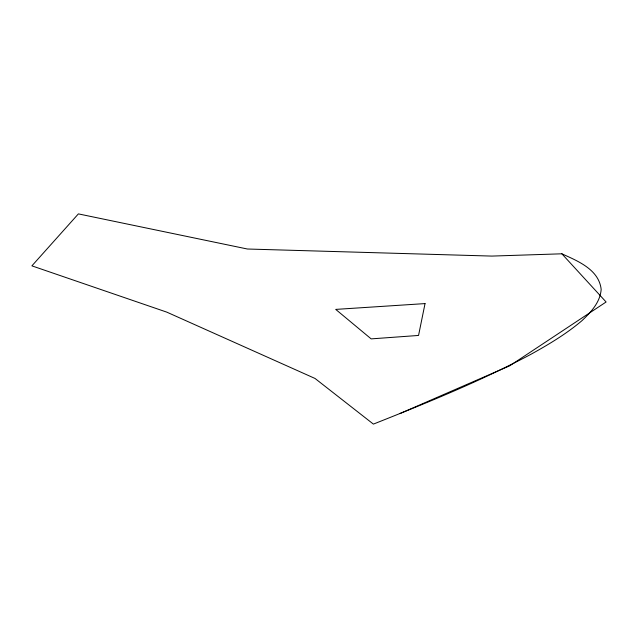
<?xml version="1.0" encoding="UTF-8"?>
<svg xmlns="http://www.w3.org/2000/svg" width="638" height="638" viewBox="0 0 638 638"><rect width="100%" height="100%" fill="white"/><g stroke="black" fill="none" stroke-linecap="round" stroke-linejoin="round"><path stroke-width="0.96" d="M400.138 413.48L509.722 365.805L606.1 301.997L561.863 253.804L491.818 256.085L247.408 249.011L78.386 213.889L31.9 265.855L166.789 312.134L315.028 378.462L373.397 424.11C426.623 402.977 479.848 381.42 530.481 354.545C548.473 344.608 566.209 334.025 581.928 320.699C590.9 312.205 600.167 302.404 601.171 289.445C599.034 269.555 577.749 261.006 561.863 253.804M425.036 303.592L418.552 335.444L371.164 338.882L335.716 309.398L425.036 303.592"/></g></svg>
